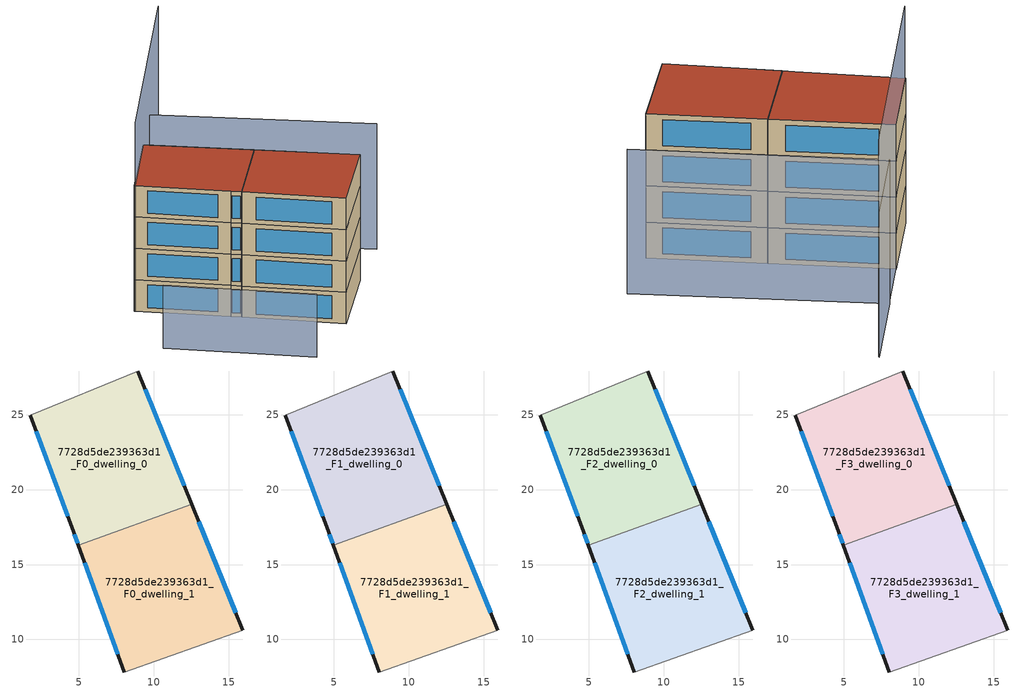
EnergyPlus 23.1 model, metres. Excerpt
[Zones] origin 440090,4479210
7728d5de239363d1_F0_dwelling_0
 floor ground (EU_floor_Construction): 8.92,27.92 12.51,19.04 4.95,16.29 4.63,17.16 1.75,24.97 z0
 wall outside (EU_wall_Construction): 1.75,24.97 4.63,17.16 4.95,16.29 / 12.51,19.04 8.92,27.92 z0:3
 wall adiabatic (EU_wall_Construction): 8.92,27.92 1.75,24.97 z0:3
 wall to 7728d5de239363d1_F0_dwelling_1 (EU_wall_Construction): 4.95,16.29 12.51,19.04 z0:3
 window (EU_Window_Construction): 4.68,17.04 4.9,16.41 / 2.15,23.89 4.23,18.24 / 12.01,20.27 9.42,26.69 z0.42:2.58
7728d5de239363d1_F0_dwelling_1
 floor ground (EU_floor_Construction): 12.51,19.04 15.93,10.61 8.02,7.83 4.95,16.29 z0
 wall outside (EU_wall_Construction): 15.93,10.61 12.51,19.04 / 4.95,16.29 8.02,7.83 z0:3
 wall adiabatic (EU_wall_Construction): 8.02,7.83 15.93,10.61 z0:3
 window (EU_Window_Construction): 15.45,11.78 12.99,17.87 / 5.37,15.12 7.59,9 z0.42:2.58
7728d5de239363d1_F1_dwelling_0
 floor to 7728d5de239363d1_F0_dwelling_0 (EU_floor_Construction): 8.92,27.92 12.51,19.04 4.95,16.29 4.63,17.16 1.75,24.97 z3
 wall outside (EU_wall_Construction): 1.75,24.97 4.63,17.16 4.95,16.29 / 12.51,19.04 8.92,27.92 z3:6
 wall adiabatic (EU_wall_Construction): 8.92,27.92 1.75,24.97 z3:6
 wall to 7728d5de239363d1_F1_dwelling_1 (EU_wall_Construction): 4.95,16.29 12.51,19.04 z3:6
 window (EU_Window_Construction): 4.68,17.04 4.9,16.41 / 2.15,23.89 4.23,18.24 / 12.01,20.27 9.42,26.69 z3.42:5.58
7728d5de239363d1_F1_dwelling_1
 floor to 7728d5de239363d1_F0_dwelling_1 (EU_floor_Construction): 12.51,19.04 15.93,10.61 8.02,7.83 4.95,16.29 z3
 wall outside (EU_wall_Construction): 15.93,10.61 12.51,19.04 / 4.95,16.29 8.02,7.83 z3:6
 wall adiabatic (EU_wall_Construction): 8.02,7.83 15.93,10.61 z3:6
 window (EU_Window_Construction): 15.45,11.78 12.99,17.87 / 5.37,15.12 7.59,9 z3.42:5.58
7728d5de239363d1_F2_dwelling_0
 floor to 7728d5de239363d1_F1_dwelling_0 (EU_floor_Construction): 8.92,27.92 12.51,19.04 4.95,16.29 4.63,17.16 1.75,24.97 z6
 wall outside (EU_wall_Construction): 1.75,24.97 4.63,17.16 4.95,16.29 / 12.51,19.04 8.92,27.92 z6:9
 wall adiabatic (EU_wall_Construction): 8.92,27.92 1.75,24.97 z6:9
 wall to 7728d5de239363d1_F2_dwelling_1 (EU_wall_Construction): 4.95,16.29 12.51,19.04 z6:9
 window (EU_Window_Construction): 4.68,17.04 4.9,16.41 / 2.15,23.89 4.23,18.24 / 12.01,20.27 9.42,26.69 z6.42:8.58
7728d5de239363d1_F2_dwelling_1
 floor to 7728d5de239363d1_F1_dwelling_1 (EU_floor_Construction): 12.51,19.04 15.93,10.61 8.02,7.83 4.95,16.29 z6
 wall outside (EU_wall_Construction): 15.93,10.61 12.51,19.04 / 4.95,16.29 8.02,7.83 z6:9
 wall adiabatic (EU_wall_Construction): 8.02,7.83 15.93,10.61 z6:9
 window (EU_Window_Construction): 15.45,11.78 12.99,17.87 / 5.37,15.12 7.59,9 z6.42:8.58
7728d5de239363d1_F3_dwelling_0
 floor to 7728d5de239363d1_F2_dwelling_0 (EU_floor_Construction): 8.92,27.92 12.51,19.04 4.95,16.29 4.63,17.16 1.75,24.97 z9
 wall outside (EU_wall_Construction): 1.75,24.97 4.63,17.16 4.95,16.29 / 12.51,19.04 8.92,27.92 z9:12
 wall adiabatic (EU_wall_Construction): 8.92,27.92 1.75,24.97 z9:12
 wall to 7728d5de239363d1_F3_dwelling_1 (EU_wall_Construction): 4.95,16.29 12.51,19.04 z9:12
 window (EU_Window_Construction): 4.68,17.04 4.9,16.41 / 2.15,23.89 4.23,18.24 / 12.01,20.27 9.42,26.69 z9.42:11.58
 roof outside (EU_roof_Construction): 12.51,19.04 8.92,27.92 1.75,24.97 4.63,17.16 4.95,16.29 z12
7728d5de239363d1_F3_dwelling_1
 floor to 7728d5de239363d1_F2_dwelling_1 (EU_floor_Construction): 12.51,19.04 15.93,10.61 8.02,7.83 4.95,16.29 z9
 wall outside (EU_wall_Construction): 15.93,10.61 12.51,19.04 / 4.95,16.29 8.02,7.83 z9:12
 wall adiabatic (EU_wall_Construction): 8.02,7.83 15.93,10.61 z9:12
 window (EU_Window_Construction): 15.45,11.78 12.99,17.87 / 5.37,15.12 7.59,9 z9.42:11.58
 roof outside (EU_roof_Construction): 15.93,10.61 12.51,19.04 4.95,16.29 8.02,7.83 z12
shading: -3.31,19.54 1.29,7.12 z0:6; 21.77,12.08 14.2,30.12 / 14.2,30.12 22.32,33.53 z0:12; 22.34,33.48 1.79,24.89 z0:18
[Building]
EU S2 Campaign: North Axis=0; Terrain=City; Solar Distribution=FullExterior
[Site:Location]
Madrid: Latitude=40.5; Longitude=-3.5; Time Zone=1; Elevation=609
[SizingPeriod:WeatherFileDays]
AnnualSizingPeriod: Begin Month=1; Begin Day of Month=1; End Month=12; End Day of Month=31; Day of Week for Start Day=Monday; Use Weather File Daylight Saving Period=No; Use Weather File Rain and Snow Indicators=No
[MATERIAL]
EU_InternalMass_Material: Roughness=MediumRough; Thickness=0.1; Conductivity=1; Density=1800; Specific Heat=900; Thermal Absorptance=0.9; Solar Absorptance=0.7; Visible Absorptance=0.7
[MATERIAL:NOMASS] Roughness=MediumRough; Thermal Absorptance=0.9; Solar Absorptance=0.7; Visible Absorptance=0.7
Name | Thermal Resistance
EU_wall_NoMass | 1.60022
EU_roof_NoMass | 1.57597
EU_floor_NoMass | 0.470652
[WINDOWMATERIAL:SIMPLEGLAZINGSYSTEM]
EU_Window_SimpleGlazing: UFactor=3.28802; Solar Heat Gain Coefficient=0.85; Visible Transmittance=0.85
[CONSTRUCTION]
EU_wall_Construction: EU_wall_NoMass
EU_roof_Construction: EU_roof_NoMass
EU_floor_Construction: EU_floor_NoMass
EU_InternalMass_Construction: EU_InternalMass_Material
EU_Window_Construction: EU_Window_SimpleGlazing
[ZONE] Type=1; Multiplier=1; Ceiling Height=autocalculate; Floor Area=autocalculate; Part of Total Floor Area=Yes
Name | Volume
7728d5de239363d1_F0_dwelling_0; 7728d5de239363d1_F1_dwelling_0; 7728d5de239363d1_F2_dwelling_0; 7728d5de239363d1_F3_dwelling_0 | 222.969
7728d5de239363d1_F0_dwelling_1; 7728d5de239363d1_F1_dwelling_1; 7728d5de239363d1_F2_dwelling_1; 7728d5de239363d1_F3_dwelling_1 | 222.98
[INTERNALMASS] Construction=EU_InternalMass_Construction
Name | Zone or ZoneList | Surface Area
7728d5de239363d1_F0_dwelling_0_EU_InternalMass | 7728d5de239363d1_F0_dwelling_0 | 74.3231
7728d5de239363d1_F0_dwelling_1_EU_InternalMass | 7728d5de239363d1_F0_dwelling_1 | 74.3266
7728d5de239363d1_F1_dwelling_0_EU_InternalMass | 7728d5de239363d1_F1_dwelling_0 | 74.3231
7728d5de239363d1_F1_dwelling_1_EU_InternalMass | 7728d5de239363d1_F1_dwelling_1 | 74.3266
7728d5de239363d1_F2_dwelling_0_EU_InternalMass | 7728d5de239363d1_F2_dwelling_0 | 74.3231
7728d5de239363d1_F2_dwelling_1_EU_InternalMass | 7728d5de239363d1_F2_dwelling_1 | 74.3266
7728d5de239363d1_F3_dwelling_0_EU_InternalMass | 7728d5de239363d1_F3_dwelling_0 | 74.3231
7728d5de239363d1_F3_dwelling_1_EU_InternalMass | 7728d5de239363d1_F3_dwelling_1 | 74.3266
[OTHEREQUIPMENT] Fuel Type=Electricity; Design Level Calculation Method=Watts/Area; Power per Zone Floor Area=1; Fraction Latent=0; Fraction Radiant=0; Fraction Lost=0; Carbon Dioxide Generation Rate=0; EndUse Subcategory=EU_Step8_InternalGains
Name | Zone or ZoneList or Space or SpaceList | Schedule
EU_Step8_InternalGain_7728d5de239363d1_F0_dwelling_0_f000 | 7728d5de239363d1_F0_dwelling_0 | EU_Step8_GainSchedule_7728d5de239363d1_F0_dwelling_0_f000
EU_Step8_InternalGain_7728d5de239363d1_F0_dwelling_1_f000 | 7728d5de239363d1_F0_dwelling_1 | EU_Step8_GainSchedule_7728d5de239363d1_F0_dwelling_1_f000
EU_Step8_InternalGain_7728d5de239363d1_F1_dwelling_0_f000 | 7728d5de239363d1_F1_dwelling_0 | EU_Step8_GainSchedule_7728d5de239363d1_F1_dwelling_0_f000
EU_Step8_InternalGain_7728d5de239363d1_F1_dwelling_1_f000 | 7728d5de239363d1_F1_dwelling_1 | EU_Step8_GainSchedule_7728d5de239363d1_F1_dwelling_1_f000
EU_Step8_InternalGain_7728d5de239363d1_F2_dwelling_0_f000 | 7728d5de239363d1_F2_dwelling_0 | EU_Step8_GainSchedule_7728d5de239363d1_F2_dwelling_0_f000
EU_Step8_InternalGain_7728d5de239363d1_F2_dwelling_1_f000 | 7728d5de239363d1_F2_dwelling_1 | EU_Step8_GainSchedule_7728d5de239363d1_F2_dwelling_1_f000
EU_Step8_InternalGain_7728d5de239363d1_F3_dwelling_0_f000 | 7728d5de239363d1_F3_dwelling_0 | EU_Step8_GainSchedule_7728d5de239363d1_F3_dwelling_0_f000
EU_Step8_InternalGain_7728d5de239363d1_F3_dwelling_1_f000 | 7728d5de239363d1_F3_dwelling_1 | EU_Step8_GainSchedule_7728d5de239363d1_F3_dwelling_1_f000
[ZONEVENTILATION:DESIGNFLOWRATE] Schedule=EU_AlwaysOn; Design Flow Rate Calculation Method=AirChanges/Hour; Air Changes per Hour=0.480704; Ventilation Type=Natural; Fan Pressure Rise=0; Fan Total Efficiency=1; Constant Term Coefficient=1; Temperature Term Coefficient=0; Velocity Term Coefficient=0; Velocity Squared Term Coefficient=0; Minimum Indoor Temperature=-100; Maximum Indoor Temperature=100; Delta Temperature=-100; Minimum Outdoor Temperature=-100; Maximum Outdoor Temperature=100; Maximum Wind Speed=40
Name | Zone or ZoneList or Space or SpaceList
EU_ConstantAir_7728d5de239363d1_F0_dwelling_0 | 7728d5de239363d1_F0_dwelling_0
EU_ConstantAir_7728d5de239363d1_F0_dwelling_1 | 7728d5de239363d1_F0_dwelling_1
EU_ConstantAir_7728d5de239363d1_F1_dwelling_0 | 7728d5de239363d1_F1_dwelling_0
EU_ConstantAir_7728d5de239363d1_F1_dwelling_1 | 7728d5de239363d1_F1_dwelling_1
EU_ConstantAir_7728d5de239363d1_F2_dwelling_0 | 7728d5de239363d1_F2_dwelling_0
EU_ConstantAir_7728d5de239363d1_F2_dwelling_1 | 7728d5de239363d1_F2_dwelling_1
EU_ConstantAir_7728d5de239363d1_F3_dwelling_0 | 7728d5de239363d1_F3_dwelling_0
EU_ConstantAir_7728d5de239363d1_F3_dwelling_1 | 7728d5de239363d1_F3_dwelling_1
[HVACTEMPLATE:THERMOSTAT] Constant Heating Setpoint=20; Constant Cooling Setpoint=50
EU_HeatOnly_7728d5de239363d1_F0_dwelling_0; EU_HeatOnly_7728d5de239363d1_F0_dwelling_1; EU_HeatOnly_7728d5de239363d1_F1_dwelling_0; EU_HeatOnly_7728d5de239363d1_F1_dwelling_1; EU_HeatOnly_7728d5de239363d1_F2_dwelling_0; EU_HeatOnly_7728d5de239363d1_F2_dwelling_1; EU_HeatOnly_7728d5de239363d1_F3_dwelling_0; EU_HeatOnly_7728d5de239363d1_F3_dwelling_1
[HVACTEMPLATE:ZONE:IDEALLOADSAIRSYSTEM] System Availability Schedule=EU_AlwaysOn; Maximum Heating Supply Air Temperature=50; Minimum Cooling Supply Air Temperature=13; Maximum Heating Supply Air Humidity Ratio=0.0156; Minimum Cooling Supply Air Humidity Ratio=0.0077; Heating Limit=NoLimit; Cooling Limit=NoLimit; Heating Availability Schedule=EU_AlwaysOn; Cooling Availability Schedule=EU_CoolingOff; Dehumidification Control Type=ConstantSensibleHeatRatio; Cooling Sensible Heat Ratio=0.7; Dehumidification Setpoint=60; Humidification Control Type=None; Humidification Setpoint=30; Outdoor Air Method=None; Outdoor Air Flow Rate per Person=0.00944; Outdoor Air Flow Rate per Zone Floor Area=0; Outdoor Air Flow Rate per Zone=0; Demand Controlled Ventilation Type=None; Outdoor Air Economizer Type=NoEconomizer; Heat Recovery Type=None; Sensible Heat Recovery Effectiveness=0.7; Latent Heat Recovery Effectiveness=0.65
Name | Template Thermostat
7728d5de239363d1_F0_dwelling_0 | EU_HeatOnly_7728d5de239363d1_F0_dwelling_0
7728d5de239363d1_F0_dwelling_1 | EU_HeatOnly_7728d5de239363d1_F0_dwelling_1
7728d5de239363d1_F1_dwelling_0 | EU_HeatOnly_7728d5de239363d1_F1_dwelling_0
7728d5de239363d1_F1_dwelling_1 | EU_HeatOnly_7728d5de239363d1_F1_dwelling_1
7728d5de239363d1_F2_dwelling_0 | EU_HeatOnly_7728d5de239363d1_F2_dwelling_0
7728d5de239363d1_F2_dwelling_1 | EU_HeatOnly_7728d5de239363d1_F2_dwelling_1
7728d5de239363d1_F3_dwelling_0 | EU_HeatOnly_7728d5de239363d1_F3_dwelling_0
7728d5de239363d1_F3_dwelling_1 | EU_HeatOnly_7728d5de239363d1_F3_dwelling_1
[SIZING:ZONE] Zone Cooling Design Supply Air Temperature Input Method=SupplyAirTemperature; Zone Cooling Design Supply Air Temperature=13; Zone Heating Design Supply Air Temperature Input Method=SupplyAirTemperature; Zone Heating Design Supply Air Temperature=50; Zone Cooling Design Supply Air Humidity Ratio=0.008; Zone Heating Design Supply Air Humidity Ratio=0.008; Cooling Design Air Flow Method=DesignDay; Cooling Design Air Flow Rate=0; Cooling Minimum Air Flow per Zone Floor Area=0.000762; Cooling Minimum Air Flow=0; Cooling Minimum Air Flow Fraction=0.2; Heating Design Air Flow Method=DesignDay; Heating Design Air Flow Rate=0; Heating Maximum Air Flow per Zone Floor Area=0.002032; Heating Maximum Air Flow=0.141576; Heating Maximum Air Flow Fraction=0.3; Account for Dedicated Outdoor Air System=No; Dedicated Outdoor Air System Control Strategy=NeutralSupplyAir; Dedicated Outdoor Air Low Setpoint Temperature for Design=autosize; Dedicated Outdoor Air High Setpoint Temperature for Design=autosize; Zone Load Sizing Method=Sensible Load Only No Latent Load; Zone Latent Cooling Design Supply Air Humidity Ratio Input Method=HumidityRatioDifference; Zone Cooling Design Supply Air Humidity Ratio Difference=0.005; Zone Latent Heating Design Supply Air Humidity Ratio Input Method=HumidityRatioDifference; Zone Humidification Design Supply Air Humidity Ratio Difference=0.005
7728d5de239363d1_F0_dwelling_0; 7728d5de239363d1_F0_dwelling_1; 7728d5de239363d1_F1_dwelling_0; 7728d5de239363d1_F1_dwelling_1; 7728d5de239363d1_F2_dwelling_0; 7728d5de239363d1_F2_dwelling_1; 7728d5de239363d1_F3_dwelling_0; 7728d5de239363d1_F3_dwelling_1
[SCHEDULE:CONSTANT]
Name | Hourly Value
EU_AlwaysOn | 1
EU_CoolingOff | 0
[SCHEDULE:FILE] Column Number=1; Rows to Skip at Top=0; Number of Hours of Data=8760; Column Separator=Comma; Interpolate to Timestep=No; Minutes per Item=60; Adjust Schedule for Daylight Savings=Yes
Name | File
EU_Step8_GainSchedule_7728d5de239363d1_F0_dwelling_0_f000 | ../../schedules/7728d5de239363d1/7728d5de239363d1_F0_dwelling_0_f000_gain.csv
EU_Step8_GainSchedule_7728d5de239363d1_F0_dwelling_1_f000 | ../../schedules/7728d5de239363d1/7728d5de239363d1_F0_dwelling_1_f000_gain.csv
EU_Step8_GainSchedule_7728d5de239363d1_F1_dwelling_0_f000 | ../../schedules/7728d5de239363d1/7728d5de239363d1_F1_dwelling_0_f000_gain.csv
EU_Step8_GainSchedule_7728d5de239363d1_F1_dwelling_1_f000 | ../../schedules/7728d5de239363d1/7728d5de239363d1_F1_dwelling_1_f000_gain.csv
EU_Step8_GainSchedule_7728d5de239363d1_F2_dwelling_0_f000 | ../../schedules/7728d5de239363d1/7728d5de239363d1_F2_dwelling_0_f000_gain.csv
EU_Step8_GainSchedule_7728d5de239363d1_F2_dwelling_1_f000 | ../../schedules/7728d5de239363d1/7728d5de239363d1_F2_dwelling_1_f000_gain.csv
EU_Step8_GainSchedule_7728d5de239363d1_F3_dwelling_0_f000 | ../../schedules/7728d5de239363d1/7728d5de239363d1_F3_dwelling_0_f000_gain.csv
EU_Step8_GainSchedule_7728d5de239363d1_F3_dwelling_1_f000 | ../../schedules/7728d5de239363d1/7728d5de239363d1_F3_dwelling_1_f000_gain.csv
